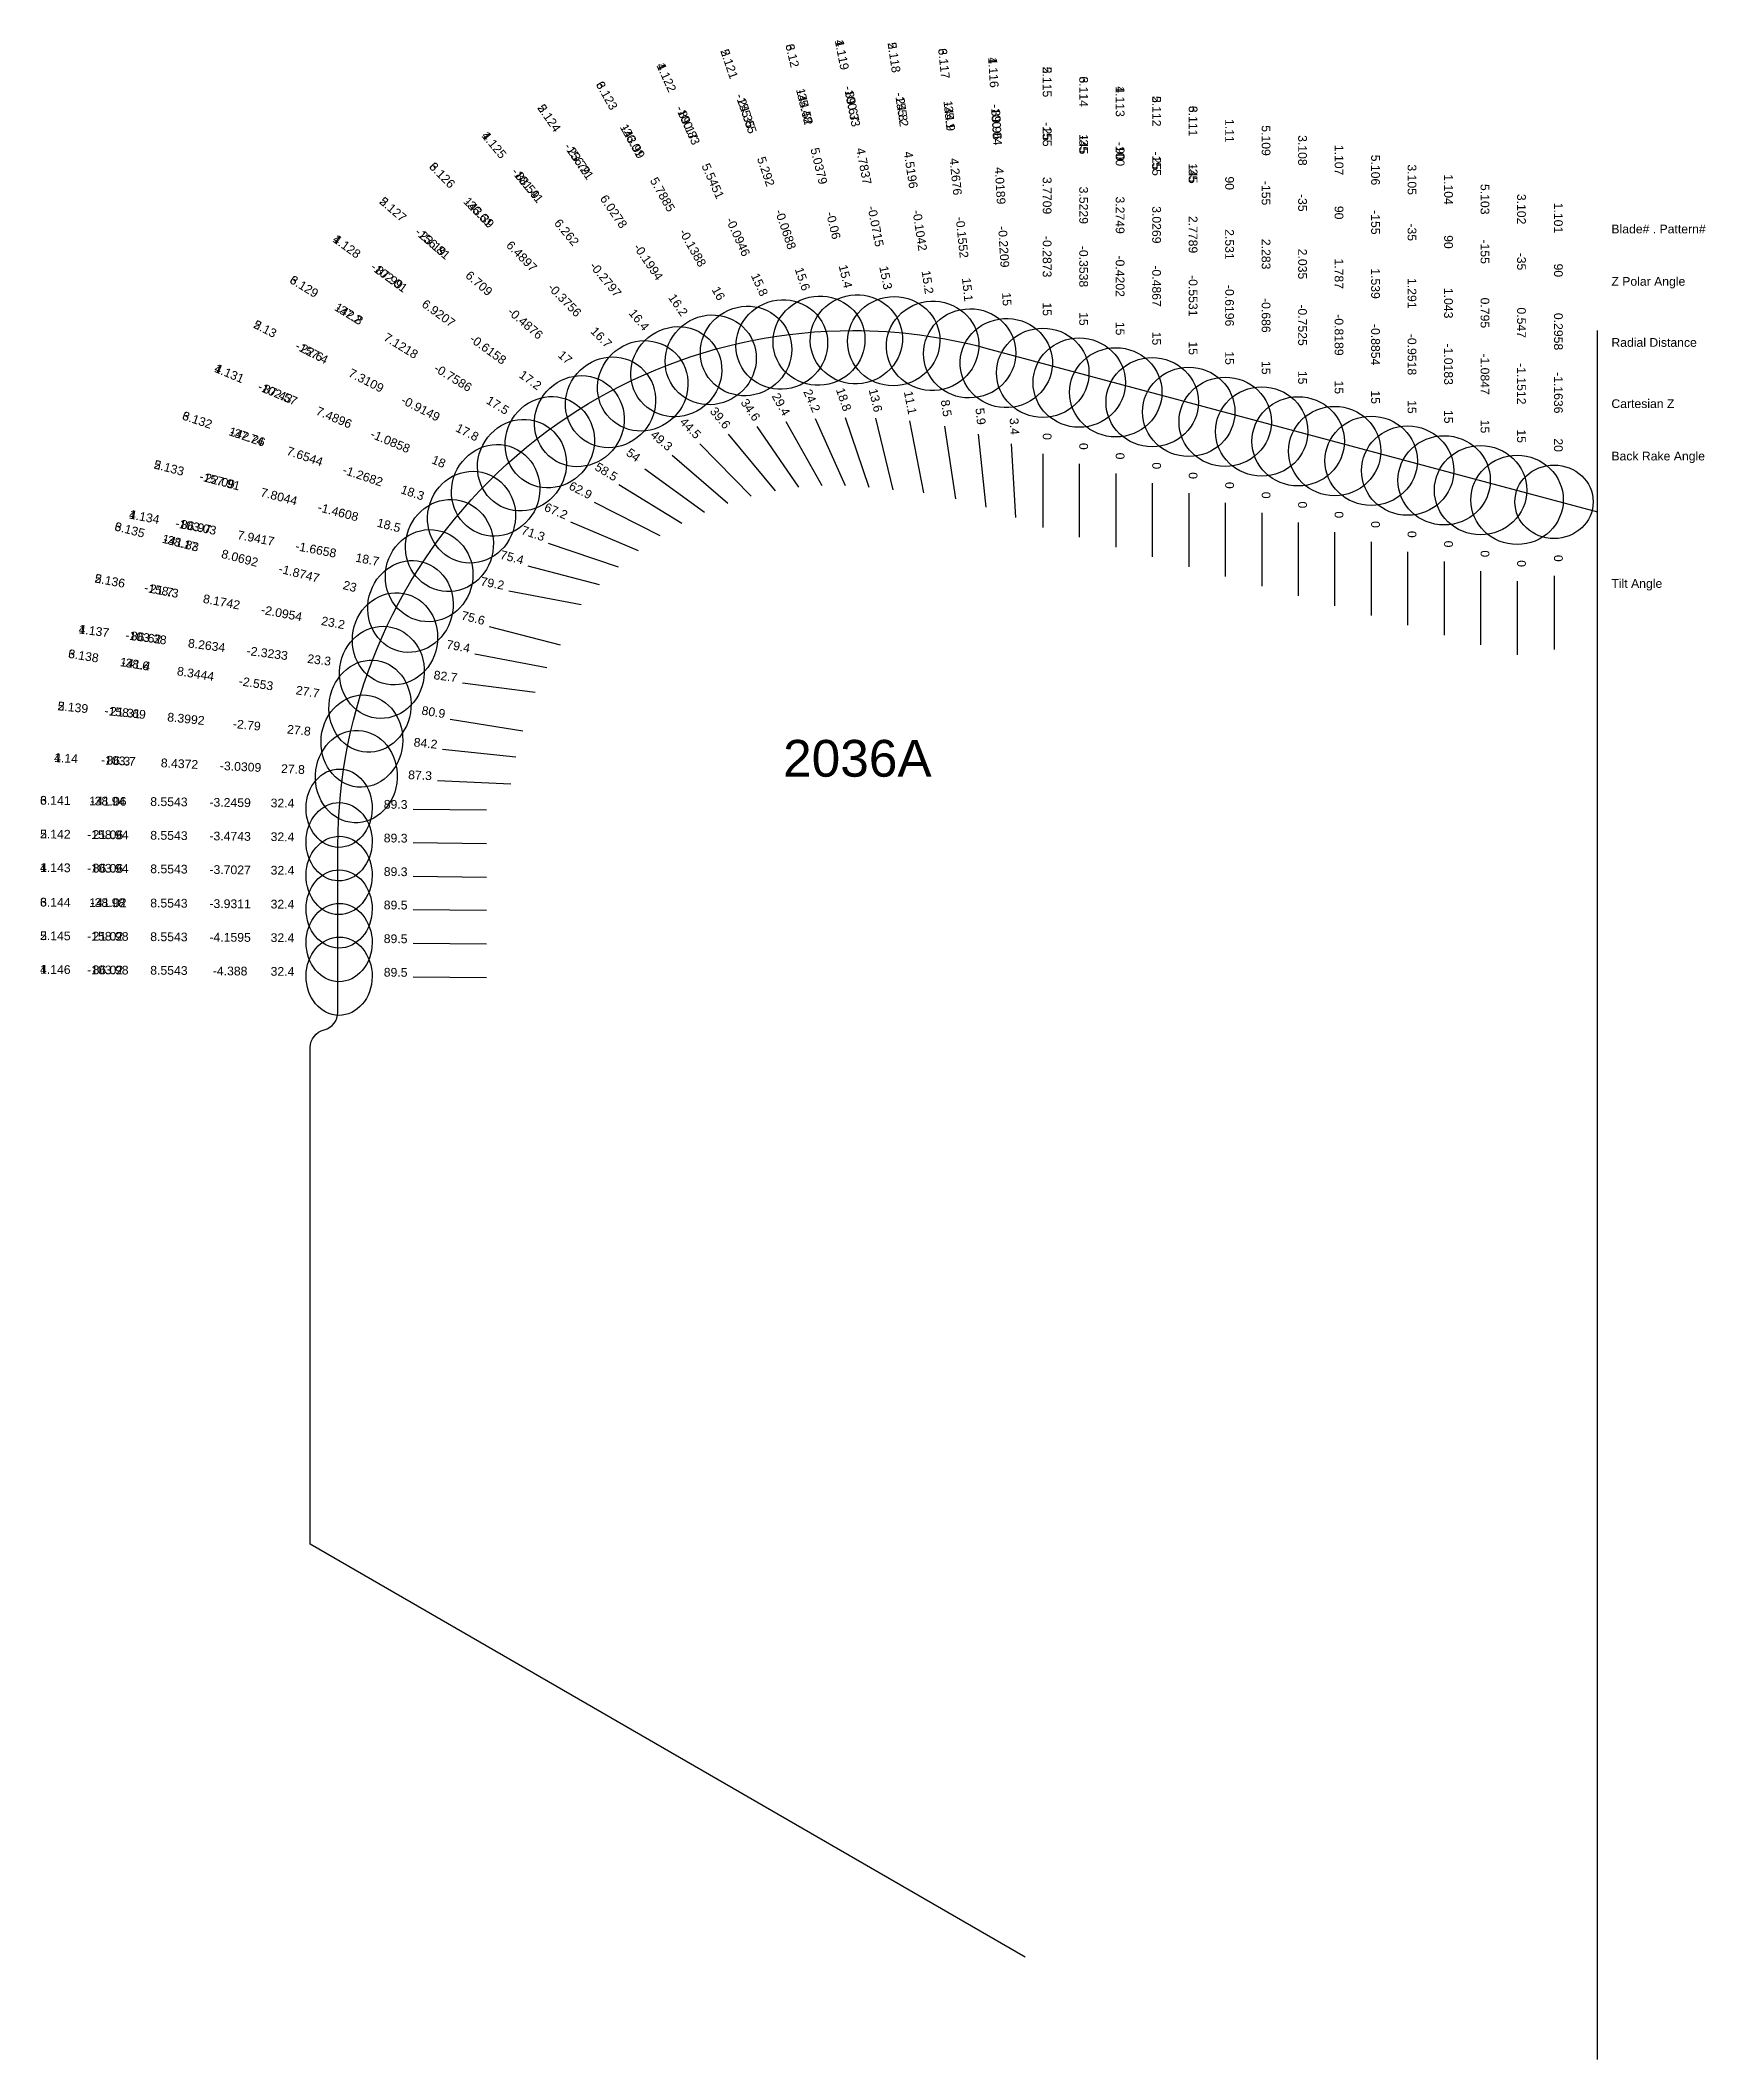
# Model space of a CAD drawing. Header units: inches. Extents: x 25.4 to 36.7, y 6.3 to 20.
import ezdxf
from ezdxf.enums import TextEntityAlignment as Align

# ---------------------------------------------------------------- set-up
doc = ezdxf.new("R2010")
doc.units = ezdxf.units.IN
doc.header["$MEASUREMENT"] = 0
for name, color, linetype, true_color in [('Blade_1', 30, 'Continuous', 0xff7f00), ('Blade_2', 7, 'Continuous', 0xcccc00), ('Blade_3', 7, 'Continuous', 0x00cc00), ('Blade_4', 7, 'Continuous', 0x00cccc), ('Blade_5', 7, 'Continuous', 0x0066cc), ('Blade_6', 190, 'Continuous', 0x7f00ff)]:
    doc.layers.add(name, color=color, linetype=linetype, true_color=true_color)
doc.styles.get("Standard").update_dxf_attribs({"font": 'arial.ttf'})

msp = doc.modelspace()

# ---------------------------------------------------------------- linework, layer by layer
at = {"color": 5}
msp.add_line((36, 6.25), (36, 18), dxfattribs=at)
msp.add_lwpolyline([(32.109, 6.947), (27.25, 9.752), (27.25, 13.127, -0.341999), (27.344, 13.248, 0.341999), (27.438, 13.369), (27.438, 14.5, -0.414214), (30.938, 18, -0.065543), (31.843, 17.881), (36, 16.767)], format="xyb")
at = {"layer": 'Blade_1'}
for p, q in [((30.09, 17.296), (30.409, 16.91)), ((30.681, 17.402), (30.886, 16.947)), ((31.323, 17.387), (31.419, 16.897)), ((32.014, 17.229), (32.043, 16.729)), ((29.525, 17.06), (29.93, 16.766)), ((32.725, 17.028), (32.725, 16.528)), ((33.469, 16.829), (33.469, 16.329)), ((29.019, 16.7), (29.479, 16.506)), ((34.213, 16.63), (34.213, 16.13)), ((34.957, 16.43), (34.957, 15.93)), ((35.704, 16.333), (35.704, 15.833)), ((28.6, 16.231), (29.091, 16.138)), ((28.284, 15.606), (28.779, 15.542)), ((28.114, 14.943), (28.613, 14.919)), ((27.949, 14.291), (28.449, 14.286)), ((27.949, 13.608), (28.449, 13.604))]:
    msp.add_line(p, q, dxfattribs=at)
for centre, major_axis, ratio in [((30.455, 17.905), (0.286, 0.129), 0.962352), ((31.216, 17.928), (0.308, 0.061), 0.96468), ((29.738, 17.72), (0.242, 0.2), 0.959071), ((31.981, 17.779), (0.313, 0.019), 0.965812), ((32.725, 17.58), (0.314, 0), 0.965926), ((29.079, 17.384), (0.185, 0.254), 0.955091), ((33.469, 17.38), (0.314, 0), 0.965926), ((34.213, 17.181), (0.314, 0), 0.965926), ((28.51, 16.914), (0.122, 0.289), 0.950927), ((34.957, 16.982), (0.314, 0), 0.965926), ((35.704, 16.836), (0.266, 0), 0.939693), ((28.058, 16.334), (0.059, 0.308), 0.947135), ((27.737, 15.677), (0.04, 0.311), 0.91854), ((27.563, 14.969), (0.015, 0.314), 0.884343), ((27.446, 14.297), (0.003, 0.266), 0.844705), ((27.446, 13.612), (0.002, 0.266), 0.844336)]:
    msp.add_ellipse(centre, major_axis=major_axis, ratio=ratio, dxfattribs=at)
at = {"layer": 'Blade_2'}
for p, q in [((30.285, 17.347), (30.569, 16.935)), ((30.886, 17.409), (31.047, 16.936)), ((31.562, 17.35), (31.635, 16.856)), ((29.709, 17.153), (30.088, 16.827)), ((32.229, 17.161), (32.229, 16.661)), ((32.973, 16.962), (32.973, 16.462)), ((29.18, 16.834), (29.625, 16.606)), ((28.729, 16.4), (29.213, 16.274)), ((28.368, 15.803), (28.859, 15.71)), ((28.149, 15.154), (28.647, 15.104)), ((27.949, 14.52), (28.449, 14.514)), ((27.949, 13.836), (28.449, 13.832))]:
    msp.add_line(p, q, dxfattribs=at)
for centre, major_axis, ratio in [((30.708, 17.931), (0.297, 0.101), 0.96327), ((29.972, 17.801), (0.258, 0.178), 0.960258), ((31.48, 17.896), (0.311, 0.046), 0.965207), ((32.229, 17.713), (0.314, 0), 0.965926), ((29.291, 17.512), (0.205, 0.238), 0.956455), ((32.973, 17.513), (0.314, 0), 0.965926), ((28.689, 17.085), (0.143, 0.28), 0.952258), ((28.196, 16.539), (0.079, 0.304), 0.948211), ((27.826, 15.905), (0.058, 0.309), 0.919158), ((27.601, 15.21), (0.032, 0.312), 0.884446), ((27.446, 14.526), (0.003, 0.266), 0.844705), ((27.446, 13.841), (0.002, 0.266), 0.844336)]:
    msp.add_ellipse(centre, major_axis=major_axis, ratio=ratio, dxfattribs=at)
at = {"layer": 'Blade_3'}
for p, q in [((30.483, 17.381), (30.728, 16.946)), ((31.092, 17.404), (31.209, 16.918)), ((31.789, 17.296), (31.841, 16.799)), ((29.897, 17.231), (30.247, 16.874)), ((32.477, 17.095), (32.477, 16.595)), ((29.348, 16.953), (29.775, 16.692)), ((33.221, 16.895), (33.221, 16.395)), ((33.965, 16.696), (33.965, 16.196)), ((28.868, 16.555), (29.342, 16.395)), ((34.709, 16.497), (34.709, 15.997)), ((35.453, 16.297), (35.453, 15.797)), ((28.465, 15.988), (28.949, 15.864)), ((28.2, 15.36), (28.694, 15.28)), ((27.949, 14.748), (28.449, 14.742)), ((27.949, 14.065), (28.449, 14.061))]:
    msp.add_line(p, q, dxfattribs=at)
for centre, major_axis, ratio in [((30.962, 17.94), (0.305, 0.074), 0.964041), ((30.212, 17.861), (0.273, 0.154), 0.961365), ((31.732, 17.845), (0.312, 0.032), 0.965577), ((29.51, 17.624), (0.224, 0.22), 0.957794), ((32.477, 17.646), (0.314, 0), 0.965926), ((33.221, 17.447), (0.314, 0), 0.965926), ((28.878, 17.241), (0.164, 0.268), 0.953715), ((33.965, 17.247), (0.314, 0), 0.965926), ((34.709, 17.048), (0.314, 0), 0.965926), ((35.453, 16.849), (0.314, 0), 0.965926), ((28.346, 16.732), (0.1, 0.297), 0.949597), ((27.931, 16.125), (0.078, 0.304), 0.920301), ((27.656, 15.447), (0.05, 0.31), 0.885166), ((27.446, 14.754), (0.003, 0.266), 0.844705), ((27.446, 14.069), (0.002, 0.266), 0.844336)]:
    msp.add_ellipse(centre, major_axis=major_axis, ratio=ratio, dxfattribs=at)
at = {"layer": 'Blade_4'}
for p, q in [((30.09, 17.296), (30.409, 16.91)), ((30.681, 17.402), (30.886, 16.947)), ((31.323, 17.387), (31.419, 16.897)), ((32.014, 17.229), (32.043, 16.729)), ((29.525, 17.06), (29.93, 16.766)), ((32.725, 17.028), (32.725, 16.528)), ((29.019, 16.7), (29.479, 16.506)), ((28.6, 16.231), (29.091, 16.138)), ((28.284, 15.606), (28.779, 15.542)), ((28.114, 14.943), (28.613, 14.919)), ((27.949, 14.291), (28.449, 14.286)), ((27.949, 13.608), (28.449, 13.604))]:
    msp.add_line(p, q, dxfattribs=at)
for centre, major_axis, ratio in [((30.455, 17.905), (0.286, 0.129), 0.962352), ((31.216, 17.928), (0.308, 0.061), 0.96468), ((29.738, 17.72), (0.242, 0.2), 0.959071), ((31.981, 17.779), (0.313, 0.019), 0.965812), ((32.725, 17.58), (0.314, 0), 0.965926), ((29.079, 17.384), (0.185, 0.254), 0.955091), ((28.51, 16.914), (0.122, 0.289), 0.950927), ((28.058, 16.334), (0.059, 0.308), 0.947135), ((27.737, 15.677), (0.04, 0.311), 0.91854), ((27.563, 14.969), (0.015, 0.314), 0.884343), ((27.446, 14.297), (0.003, 0.266), 0.844705), ((27.446, 13.612), (0.002, 0.266), 0.844336)]:
    msp.add_ellipse(centre, major_axis=major_axis, ratio=ratio, dxfattribs=at)
at = {"layer": 'Blade_5'}
for p, q in [((30.285, 17.347), (30.569, 16.935)), ((30.886, 17.409), (31.047, 16.936)), ((31.562, 17.35), (31.635, 16.856)), ((29.709, 17.153), (30.088, 16.827)), ((32.229, 17.161), (32.229, 16.661)), ((32.973, 16.962), (32.973, 16.462)), ((29.18, 16.834), (29.625, 16.606)), ((33.717, 16.762), (33.717, 16.262)), ((34.461, 16.563), (34.461, 16.063)), ((28.729, 16.4), (29.213, 16.274)), ((35.205, 16.364), (35.205, 15.864)), ((28.368, 15.803), (28.859, 15.71)), ((28.149, 15.154), (28.647, 15.104)), ((27.949, 14.52), (28.449, 14.514)), ((27.949, 13.836), (28.449, 13.832))]:
    msp.add_line(p, q, dxfattribs=at)
for centre, major_axis, ratio in [((30.708, 17.931), (0.297, 0.101), 0.96327), ((29.972, 17.801), (0.258, 0.178), 0.960258), ((31.48, 17.896), (0.311, 0.046), 0.965207), ((32.229, 17.713), (0.314, 0), 0.965926), ((29.291, 17.512), (0.205, 0.238), 0.956455), ((32.973, 17.513), (0.314, 0), 0.965926), ((33.717, 17.314), (0.314, 0), 0.965926), ((28.689, 17.085), (0.143, 0.28), 0.952258), ((34.461, 17.115), (0.314, 0), 0.965926), ((35.205, 16.915), (0.314, 0), 0.965926), ((28.196, 16.539), (0.079, 0.304), 0.948211), ((27.826, 15.905), (0.058, 0.309), 0.919158), ((27.601, 15.21), (0.032, 0.312), 0.884446), ((27.446, 14.526), (0.003, 0.266), 0.844705), ((27.446, 13.841), (0.002, 0.266), 0.844336)]:
    msp.add_ellipse(centre, major_axis=major_axis, ratio=ratio, dxfattribs=at)
at = {"layer": 'Blade_6'}
for p, q in [((30.483, 17.381), (30.728, 16.946)), ((31.092, 17.404), (31.209, 16.918)), ((31.789, 17.296), (31.841, 16.799)), ((29.897, 17.231), (30.247, 16.874)), ((32.477, 17.095), (32.477, 16.595)), ((29.348, 16.953), (29.775, 16.692)), ((33.221, 16.895), (33.221, 16.395)), ((28.868, 16.555), (29.342, 16.395)), ((28.465, 15.988), (28.949, 15.864)), ((28.2, 15.36), (28.694, 15.28)), ((27.949, 14.748), (28.449, 14.742)), ((27.949, 14.065), (28.449, 14.061))]:
    msp.add_line(p, q, dxfattribs=at)
for centre, major_axis, ratio in [((30.962, 17.94), (0.305, 0.074), 0.964041), ((30.212, 17.861), (0.273, 0.154), 0.961365), ((31.732, 17.845), (0.312, 0.032), 0.965577), ((29.51, 17.624), (0.224, 0.22), 0.957794), ((32.477, 17.646), (0.314, 0), 0.965926), ((33.221, 17.447), (0.314, 0), 0.965926), ((28.878, 17.241), (0.164, 0.268), 0.953715), ((28.346, 16.732), (0.1, 0.297), 0.949597), ((27.931, 16.125), (0.078, 0.304), 0.920301), ((27.656, 15.447), (0.05, 0.31), 0.885166), ((27.446, 14.754), (0.003, 0.266), 0.844705), ((27.446, 14.069), (0.002, 0.266), 0.844336)]:
    msp.add_ellipse(centre, major_axis=major_axis, ratio=ratio, dxfattribs=at)

# ---------------------------------------------------------------- texts
for s, height, p in [('Blade# . Pattern#', 0.05937, (36.094, 18.69)), ('Z Polar Angle', 0.05937, (36.094, 18.334)), ('Radial Distance', 0.05937, (36.094, 17.919)), ('Cartesian Z', 0.05937, (36.094, 17.503)), ('Back Rake Angle', 0.05937, (36.094, 17.147)), ('Tilt Angle', 0.0594, (36.094, 16.281))]:
    msp.add_text(s, height=height).set_placement(p, align=Align.MIDDLE_LEFT)
at = {"layer": 'Blade_1'}
for s, rotation, p in [('1.119', 281.1116, (30.835, 19.868)), ('1.122', 294.2319, (29.644, 19.708)), ('1.116', 273.3963, (31.864, 19.752)), ('89.67', 281.1116, (30.904, 19.518)), ('1.113', 270, (32.725, 19.556)), ('89.17', 294.2319, (29.79, 19.383)), ('89.96', 273.3963, (31.885, 19.397)), ('1.125', 309.6333, (28.477, 19.242)), ('1.11', 270, (33.469, 19.357)), ('4.7837', 281.1116, (30.984, 19.111)), ('90', 270, (32.725, 19.2)), ('1.107', 270, (34.213, 19.158)), ('88.59', 309.6333, (28.704, 18.968)), ('5.5451', 294.2319, (29.96, 19.004)), ('4.0189', 273.3963, (31.91, 18.982)), ('90', 270, (33.469, 19.001)), ('1.104', 270, (34.957, 18.958)), ('-0.0715', 281.1116, (31.064, 18.703)), ('3.2749', 270, (32.725, 18.784)), ('90', 270, (34.213, 18.801)), ('1.101', 270, (35.704, 18.765)), ('6.262', 309.6333, (28.97, 18.648)), ('-0.0946', 294.2319, (30.131, 18.625)), ('-0.2209', 273.3963, (31.934, 18.567)), ('2.531', 270, (33.469, 18.585)), ('1.128', 323.9696, (27.481, 18.547)), ('90', 270, (34.957, 18.602)), ('87.99', 323.9696, (27.769, 18.337)), ('-0.2797', 309.6333, (29.235, 18.328)), ('15.3', 281.1116, (31.133, 18.353)), ('-0.4202', 270, (32.725, 18.369)), ('1.787', 270, (34.213, 18.386)), ('90', 270, (35.704, 18.409)), ('15.8', 294.2319, (30.277, 18.3)), ('15', 273.3963, (31.955, 18.211)), ('-0.6196', 270, (33.469, 18.169)), ('1.043', 270, (34.957, 18.186)), ('6.9207', 323.9696, (28.105, 18.093)), ('16.4', 309.6333, (29.462, 18.054)), ('0.2958', 270, (35.704, 17.993)), ('15', 270, (32.725, 18.013)), ('-0.8189', 270, (34.213, 17.97)), ('-0.6158', 323.9696, (28.441, 17.848)), ('15', 270, (33.469, 17.813)), ('-1.0183', 270, (34.957, 17.771)), ('1.131', 337.164, (26.689, 17.681)), ('17.2', 323.9696, (28.729, 17.639)), ('-1.1636', 270, (35.704, 17.577)), ('87.43', 337.164, (27.017, 17.543)), ('24.2', 294.2319, (30.633, 17.511)), ('11.1', 281.1116, (31.3, 17.504)), ('15', 270, (34.213, 17.614)), ('7.4896', 337.164, (27.4, 17.382)), ('39.6', 309.6333, (30.014, 17.387)), ('15', 270, (34.957, 17.414)), ('-1.0858', 337.164, (27.783, 17.22)), ('3.4', 273.3963, (32.007, 17.347)), ('54', 323.9696, (29.429, 17.13)), ('0', 270, (32.725, 17.147)), ('20', 270, (35.704, 17.221)), ('18', 337.164, (28.112, 17.082)), ('0', 270, (33.469, 16.948)), ('1.134', 349.22, (26.117, 16.704)), ('67.2', 337.164, (28.909, 16.746)), ('0', 270, (34.213, 16.748)), ('86.97', 349.22, (26.467, 16.637)), ('7.9417', 349.22, (26.875, 16.56)), ('-1.6658', 349.22, (27.283, 16.482)), ('18.7', 349.22, (27.633, 16.415)), ('0', 270, (34.957, 16.549)), ('0', 270, (35.704, 16.452)), ('79.2', 349.22, (28.483, 16.253)), ('1.137', 352.6552, (25.776, 15.929)), ('86.62', 352.6552, (26.13, 15.884)), ('8.2634', 352.6552, (26.542, 15.831)), ('-2.3233', 352.6552, (26.954, 15.778)), ('23.3', 352.6552, (27.307, 15.732)), ('82.7', 352.6552, (28.166, 15.621)), ('1.14', 357.2524, (25.589, 15.064)), ('86.3', 357.2524, (25.944, 15.047)), ('8.4372', 357.2524, (26.36, 15.027)), ('-3.0309', 357.2524, (26.775, 15.007)), ('27.8', 357.2524, (27.131, 14.99)), ('87.3', 357.2524, (27.995, 14.948)), ('1.143', 359.3319, (25.517, 14.32)), ('86.06', 359.3319, (25.874, 14.316)), ('8.5543', 359.3319, (26.289, 14.311)), ('-3.7027', 359.3319, (26.705, 14.306)), ('32.4', 359.3319, (27.061, 14.302)), ('89.3', 359.3319, (27.83, 14.293)), ('1.146', 359.5236, (25.517, 13.628)), ('86.02', 359.5236, (25.874, 13.625)), ('8.5543', 359.5236, (26.289, 13.622)), ('-4.388', 359.5236, (26.705, 13.618)), ('32.4', 359.5236, (27.061, 13.615)), ('89.5', 359.5236, (27.83, 13.609))]:
    msp.add_text(s, height=0.0594, rotation=rotation, dxfattribs=at).set_placement(p, align=Align.CENTER)
at = {"layer": 'Blade_2'}
for s, rotation, p in [('2.121', 288.82, (30.07, 19.802)), ('2.118', 278.4805, (31.189, 19.851)), ('2.115', 270, (32.229, 19.689)), ('2.124', 304.6026, (28.85, 19.427)), ('24.35', 288.82, (30.185, 19.465)), ('24.8', 278.4805, (31.241, 19.498)), ('2.112', 270, (32.973, 19.49)), ('25', 270, (32.229, 19.333)), ('23.79', 304.6026, (29.052, 19.134)), ('4.5196', 278.4805, (31.303, 19.087)), ('5.292', 288.82, (30.319, 19.071)), ('25', 270, (32.973, 19.134)), ('3.7709', 270, (32.229, 18.917)), ('2.127', 319.2935, (27.793, 18.801)), ('6.0278', 304.6026, (29.288, 18.792)), ('-0.0688', 288.82, (30.453, 18.678)), ('-0.1042', 278.4805, (31.364, 18.676)), ('3.0269', 270, (32.973, 18.718)), ('23.19', 319.2935, (28.063, 18.569)), ('-0.1994', 304.6026, (29.524, 18.45)), ('-0.2873', 270, (32.229, 18.502)), ('6.709', 319.2935, (28.378, 18.298)), ('15.6', 288.82, (30.568, 18.341)), ('15.2', 278.4805, (31.417, 18.324)), ('-0.4867', 270, (32.973, 18.302)), ('-0.4876', 319.2935, (28.693, 18.027)), ('16.2', 304.6026, (29.726, 18.157)), ('15', 270, (32.229, 18.145)), ('2.13', 332.9035, (26.93, 17.985)), ('15', 270, (32.973, 17.946)), ('22.6', 332.9035, (27.247, 17.823)), ('17', 319.2935, (28.963, 17.795)), ('7.3109', 332.9035, (27.617, 17.634)), ('18.8', 288.82, (30.848, 17.522)), ('-0.9149', 332.9035, (27.987, 17.444)), ('34.6', 304.6026, (30.218, 17.444)), ('8.5', 278.4805, (31.544, 17.468)), ('17.8', 332.9035, (28.304, 17.282)), ('49.3', 319.2935, (29.619, 17.23)), ('0', 270, (32.229, 17.28)), ('2.133', 345.3819, (26.283, 17.038)), ('22.09', 345.3819, (26.628, 16.948)), ('0', 270, (32.973, 17.081)), ('7.8044', 345.3819, (27.03, 16.843)), ('62.9', 332.9035, (29.074, 16.888)), ('-1.4608', 345.3819, (27.432, 16.738)), ('18.5', 345.3819, (27.777, 16.648)), ('75.4', 345.3819, (28.614, 16.43)), ('2.136', 349.3599, (25.883, 16.27)), ('21.7', 349.3599, (26.233, 16.204)), ('8.1742', 349.3599, (26.642, 16.127)), ('-2.0954', 349.3599, (27.05, 16.05)), ('23.2', 349.3599, (27.4, 15.985)), ('79.4', 349.3599, (28.251, 15.825)), ('2.139', 354.1942, (25.634, 15.41)), ('21.31', 354.1942, (25.989, 15.374)), ('8.3992', 354.1942, (26.402, 15.332)), ('-2.79', 354.1942, (26.816, 15.29)), ('27.8', 354.1942, (27.17, 15.254)), ('84.2', 354.1942, (28.031, 15.166)), ('2.142', 359.3319, (25.517, 14.548)), ('21.06', 359.3319, (25.874, 14.544)), ('8.5543', 359.3319, (26.289, 14.539)), ('-3.4743', 359.3319, (26.705, 14.534)), ('32.4', 359.3319, (27.061, 14.53)), ('89.3', 359.3319, (27.83, 14.521)), ('2.145', 359.5236, (25.517, 13.857)), ('21.02', 359.5236, (25.874, 13.854)), ('8.5543', 359.5236, (26.289, 13.85)), ('-4.1595', 359.5236, (26.705, 13.847)), ('32.4', 359.5236, (27.061, 13.844)), ('89.5', 359.5236, (27.83, 13.837))]:
    msp.add_text(s, height=0.0594, rotation=rotation, dxfattribs=at).set_placement(p, align=Align.CENTER)
at = {"layer": 'Blade_3'}
for s, rotation, p in [('3.12', 283.5894, (30.498, 19.861)), ('3.117', 275.9303, (31.528, 19.811)), ('3.123', 299.4463, (29.24, 19.582)), ('-35.48', 283.5894, (30.581, 19.515)), ('3.114', 270, (32.477, 19.623)), ('-35.1', 275.9303, (31.565, 19.456)), ('3.111', 270, (33.221, 19.423)), ('-36.01', 299.4463, (29.415, 19.272)), ('5.0379', 283.5894, (30.679, 19.111)), ('-35', 270, (32.477, 19.266)), ('3.108', 270, (33.965, 19.224)), ('3.126', 314.4733, (28.126, 19.035)), ('4.2676', 275.9303, (31.608, 19.043)), ('-35', 270, (33.221, 19.067)), ('3.105', 270, (34.709, 19.025)), ('5.7885', 299.4463, (29.619, 18.91)), ('3.5229', 270, (32.477, 18.851)), ('-36.61', 314.4733, (28.375, 18.781)), ('-0.06', 283.5894, (30.777, 18.707)), ('-35', 270, (33.965, 18.868)), ('3.102', 270, (35.453, 18.825)), ('-0.1388', 299.4463, (29.824, 18.548)), ('-0.1552', 275.9303, (31.651, 18.63)), ('2.7789', 270, (33.221, 18.652)), ('-35', 270, (34.709, 18.668)), ('6.4897', 314.4733, (28.666, 18.484)), ('-0.3538', 270, (32.477, 18.435)), ('2.035', 270, (33.965, 18.452)), ('-35', 270, (35.453, 18.469)), ('15.4', 283.5894, (30.86, 18.361)), ('3.129', 328.5092, (27.193, 18.274)), ('-0.3756', 314.4733, (28.958, 18.187)), ('16', 299.4463, (29.999, 18.238)), ('15.1', 275.9303, (31.688, 18.275)), ('-0.5531', 270, (33.221, 18.236)), ('1.291', 270, (34.709, 18.253)), ('-37.2', 328.5092, (27.497, 18.088)), ('15', 270, (32.477, 18.079)), ('-0.7525', 270, (33.965, 18.037)), ('0.547', 270, (35.453, 18.053)), ('7.1218', 328.5092, (27.851, 17.871)), ('16.7', 314.4733, (29.207, 17.933)), ('15', 270, (33.221, 17.88)), ('-0.9518', 270, (34.709, 17.837)), ('-0.7586', 328.5092, (28.205, 17.654)), ('15', 270, (33.965, 17.68)), ('-1.1512', 270, (35.453, 17.638)), ('29.4', 299.4463, (30.424, 17.484)), ('13.6', 283.5894, (31.064, 17.519)), ('3.132', 341.3382, (26.473, 17.364)), ('17.5', 328.5092, (28.509, 17.467)), ('5.9', 275.9303, (31.777, 17.414)), ('15', 270, (34.709, 17.481)), ('-37.74', 341.3382, (26.811, 17.25)), ('44.5', 314.4733, (29.813, 17.316)), ('15', 270, (35.453, 17.282)), ('7.6544', 341.3382, (27.204, 17.117)), ('0', 270, (32.477, 17.213)), ('-1.2682', 341.3382, (27.598, 16.984)), ('58.5', 328.5092, (29.247, 17.015)), ('0', 270, (33.221, 17.014)), ('18.3', 341.3382, (27.936, 16.87)), ('0', 270, (33.965, 16.815)), ('3.135', 345.6052, (26.016, 16.617)), ('-38.17', 345.6052, (26.361, 16.528)), ('71.3', 341.3382, (28.756, 16.593)), ('0', 270, (34.709, 16.615)), ('8.0692', 345.6052, (26.764, 16.425)), ('-1.8747', 345.6052, (27.167, 16.321)), ('0', 270, (35.453, 16.416)), ('23', 345.6052, (27.512, 16.233)), ('75.6', 345.6052, (28.35, 16.018)), ('3.138', 350.8854, (25.704, 15.76)), ('-38.6', 350.8854, (26.056, 15.704)), ('8.3444', 350.8854, (26.466, 15.638)), ('-2.553', 350.8854, (26.877, 15.572)), ('27.7', 350.8854, (27.228, 15.516)), ('80.9', 350.8854, (28.083, 15.378)), ('3.141', 359.3319, (25.517, 14.777)), ('-38.94', 359.3319, (25.874, 14.772)), ('8.5543', 359.3319, (26.289, 14.768)), ('-3.2459', 359.3319, (26.705, 14.763)), ('32.4', 359.3319, (27.061, 14.759)), ('89.3', 359.3319, (27.83, 14.75)), ('3.144', 359.5236, (25.517, 14.085)), ('-38.98', 359.5236, (25.874, 14.082)), ('8.5543', 359.5236, (26.289, 14.079)), ('-3.9311', 359.5236, (26.705, 14.075)), ('32.4', 359.5236, (27.061, 14.072)), ('89.5', 359.5236, (27.83, 14.066))]:
    msp.add_text(s, height=0.0594, rotation=rotation, dxfattribs=at).set_placement(p, align=Align.CENTER)
at = {"layer": 'Blade_4'}
for s, rotation, p in [('4.119', 281.1116, (30.835, 19.868)), ('4.122', 294.2319, (29.644, 19.708)), ('4.116', 273.3963, (31.864, 19.752)), ('-100.33', 281.1116, (30.904, 19.518)), ('4.113', 270, (32.725, 19.556)), ('-100.83', 294.2319, (29.79, 19.383)), ('-100.04', 273.3963, (31.885, 19.397)), ('4.125', 309.6333, (28.477, 19.242)), ('4.7837', 281.1116, (30.984, 19.111)), ('-100', 270, (32.725, 19.2)), ('-101.41', 309.6333, (28.704, 18.968)), ('5.5451', 294.2319, (29.96, 19.004)), ('4.0189', 273.3963, (31.91, 18.982)), ('-0.0715', 281.1116, (31.064, 18.703)), ('3.2749', 270, (32.725, 18.784)), ('6.262', 309.6333, (28.97, 18.648)), ('-0.0946', 294.2319, (30.131, 18.625)), ('-0.2209', 273.3963, (31.934, 18.567)), ('4.128', 323.9696, (27.481, 18.547)), ('-102.01', 323.9696, (27.769, 18.337)), ('-0.2797', 309.6333, (29.235, 18.328)), ('15.3', 281.1116, (31.133, 18.353)), ('-0.4202', 270, (32.725, 18.369)), ('15.8', 294.2319, (30.277, 18.3)), ('15', 273.3963, (31.955, 18.211)), ('6.9207', 323.9696, (28.105, 18.093)), ('16.4', 309.6333, (29.462, 18.054)), ('15', 270, (32.725, 18.013)), ('-0.6158', 323.9696, (28.441, 17.848)), ('4.131', 337.164, (26.689, 17.681)), ('17.2', 323.9696, (28.729, 17.639)), ('-102.57', 337.164, (27.017, 17.543)), ('24.2', 294.2319, (30.633, 17.511)), ('11.1', 281.1116, (31.3, 17.504)), ('7.4896', 337.164, (27.4, 17.382)), ('39.6', 309.6333, (30.014, 17.387)), ('-1.0858', 337.164, (27.783, 17.22)), ('3.4', 273.3963, (32.007, 17.347)), ('54', 323.9696, (29.429, 17.13)), ('0', 270, (32.725, 17.147)), ('18', 337.164, (28.112, 17.082)), ('4.134', 349.22, (26.117, 16.704)), ('67.2', 337.164, (28.909, 16.746)), ('-103.03', 349.22, (26.467, 16.637)), ('7.9417', 349.22, (26.875, 16.56)), ('-1.6658', 349.22, (27.283, 16.482)), ('18.7', 349.22, (27.633, 16.415)), ('79.2', 349.22, (28.483, 16.253)), ('4.137', 352.6552, (25.776, 15.929)), ('-103.38', 352.6552, (26.13, 15.884)), ('8.2634', 352.6552, (26.542, 15.831)), ('-2.3233', 352.6552, (26.954, 15.778)), ('23.3', 352.6552, (27.307, 15.732)), ('82.7', 352.6552, (28.166, 15.621)), ('4.14', 357.2524, (25.589, 15.064)), ('-103.7', 357.2524, (25.944, 15.047)), ('8.4372', 357.2524, (26.36, 15.027)), ('-3.0309', 357.2524, (26.775, 15.007)), ('27.8', 357.2524, (27.131, 14.99)), ('87.3', 357.2524, (27.995, 14.948)), ('4.143', 359.3319, (25.517, 14.32)), ('-103.94', 359.3319, (25.874, 14.316)), ('8.5543', 359.3319, (26.289, 14.311)), ('-3.7027', 359.3319, (26.705, 14.306)), ('32.4', 359.3319, (27.061, 14.302)), ('89.3', 359.3319, (27.83, 14.293)), ('4.146', 359.5236, (25.517, 13.628)), ('-103.98', 359.5236, (25.874, 13.625)), ('8.5543', 359.5236, (26.289, 13.622)), ('-4.388', 359.5236, (26.705, 13.618)), ('32.4', 359.5236, (27.061, 13.615)), ('89.5', 359.5236, (27.83, 13.609))]:
    msp.add_text(s, height=0.0594, rotation=rotation, dxfattribs=at).set_placement(p, align=Align.CENTER)
at = {"layer": 'Blade_5'}
for s, rotation, p in [('5.121', 288.82, (30.07, 19.802)), ('5.118', 278.4805, (31.189, 19.851)), ('5.115', 270, (32.229, 19.689)), ('5.124', 304.6026, (28.85, 19.427)), ('-155.65', 288.82, (30.185, 19.465)), ('-155.2', 278.4805, (31.241, 19.498)), ('5.112', 270, (32.973, 19.49)), ('-155', 270, (32.229, 19.333)), ('5.109', 270, (33.717, 19.291)), ('-156.21', 304.6026, (29.052, 19.134)), ('4.5196', 278.4805, (31.303, 19.087)), ('-155', 270, (32.973, 19.134)), ('5.292', 288.82, (30.319, 19.071)), ('5.106', 270, (34.461, 19.091)), ('3.7709', 270, (32.229, 18.917)), ('-155', 270, (33.717, 18.934)), ('5.103', 270, (35.205, 18.892)), ('5.127', 319.2935, (27.793, 18.801)), ('6.0278', 304.6026, (29.288, 18.792)), ('-0.0688', 288.82, (30.453, 18.678)), ('-0.1042', 278.4805, (31.364, 18.676)), ('3.0269', 270, (32.973, 18.718)), ('-155', 270, (34.461, 18.735)), ('-156.81', 319.2935, (28.063, 18.569)), ('-0.1994', 304.6026, (29.524, 18.45)), ('-0.2873', 270, (32.229, 18.502)), ('2.283', 270, (33.717, 18.519)), ('-155', 270, (35.205, 18.536)), ('6.709', 319.2935, (28.378, 18.298)), ('15.6', 288.82, (30.568, 18.341)), ('15.2', 278.4805, (31.417, 18.324)), ('-0.4867', 270, (32.973, 18.302)), ('1.539', 270, (34.461, 18.319)), ('-0.4876', 319.2935, (28.693, 18.027)), ('16.2', 304.6026, (29.726, 18.157)), ('15', 270, (32.229, 18.145)), ('-0.686', 270, (33.717, 18.103)), ('0.795', 270, (35.205, 18.12)), ('5.13', 332.9035, (26.93, 17.985)), ('15', 270, (32.973, 17.946)), ('-0.8854', 270, (34.461, 17.904)), ('-157.4', 332.9035, (27.247, 17.823)), ('17', 319.2935, (28.963, 17.795)), ('-1.0847', 270, (35.205, 17.704)), ('7.3109', 332.9035, (27.617, 17.634)), ('15', 270, (33.717, 17.747)), ('18.8', 288.82, (30.848, 17.522)), ('15', 270, (34.461, 17.547)), ('-0.9149', 332.9035, (27.987, 17.444)), ('34.6', 304.6026, (30.218, 17.444)), ('8.5', 278.4805, (31.544, 17.468)), ('17.8', 332.9035, (28.304, 17.282)), ('49.3', 319.2935, (29.619, 17.23)), ('0', 270, (32.229, 17.28)), ('15', 270, (35.205, 17.348)), ('5.133', 345.3819, (26.283, 17.038)), ('-157.91', 345.3819, (26.628, 16.948)), ('0', 270, (32.973, 17.081)), ('7.8044', 345.3819, (27.03, 16.843)), ('62.9', 332.9035, (29.074, 16.888)), ('0', 270, (33.717, 16.881)), ('-1.4608', 345.3819, (27.432, 16.738)), ('18.5', 345.3819, (27.777, 16.648)), ('0', 270, (34.461, 16.682)), ('75.4', 345.3819, (28.614, 16.43)), ('0', 270, (35.205, 16.483)), ('5.136', 349.3599, (25.883, 16.27)), ('-158.3', 349.3599, (26.233, 16.204)), ('8.1742', 349.3599, (26.642, 16.127)), ('-2.0954', 349.3599, (27.05, 16.05)), ('23.2', 349.3599, (27.4, 15.985)), ('79.4', 349.3599, (28.251, 15.825)), ('5.139', 354.1942, (25.634, 15.41)), ('-158.69', 354.1942, (25.989, 15.374)), ('8.3992', 354.1942, (26.402, 15.332)), ('-2.79', 354.1942, (26.816, 15.29)), ('27.8', 354.1942, (27.17, 15.254)), ('84.2', 354.1942, (28.031, 15.166)), ('5.142', 359.3319, (25.517, 14.548)), ('-158.94', 359.3319, (25.874, 14.544)), ('8.5543', 359.3319, (26.289, 14.539)), ('-3.4743', 359.3319, (26.705, 14.534)), ('32.4', 359.3319, (27.061, 14.53)), ('89.3', 359.3319, (27.83, 14.521)), ('5.145', 359.5236, (25.517, 13.857)), ('-158.98', 359.5236, (25.874, 13.854)), ('8.5543', 359.5236, (26.289, 13.85)), ('-4.1595', 359.5236, (26.705, 13.847)), ('32.4', 359.5236, (27.061, 13.844)), ('89.5', 359.5236, (27.83, 13.837))]:
    msp.add_text(s, height=0.0594, rotation=rotation, dxfattribs=at).set_placement(p, align=Align.CENTER)
at = {"layer": 'Blade_6'}
for s, rotation, p in [('6.12', 283.5894, (30.498, 19.861)), ('6.117', 275.9303, (31.528, 19.811)), ('6.123', 299.4463, (29.24, 19.582)), ('144.52', 283.5894, (30.581, 19.515)), ('6.114', 270, (32.477, 19.623)), ('144.9', 275.9303, (31.565, 19.456)), ('6.111', 270, (33.221, 19.423)), ('143.99', 299.4463, (29.415, 19.272)), ('5.0379', 283.5894, (30.679, 19.111)), ('145', 270, (32.477, 19.266)), ('6.126', 314.4733, (28.126, 19.035)), ('4.2676', 275.9303, (31.608, 19.043)), ('145', 270, (33.221, 19.067)), ('5.7885', 299.4463, (29.619, 18.91)), ('3.5229', 270, (32.477, 18.851)), ('143.39', 314.4733, (28.375, 18.781)), ('-0.06', 283.5894, (30.777, 18.707)), ('-0.1388', 299.4463, (29.824, 18.548)), ('-0.1552', 275.9303, (31.651, 18.63)), ('2.7789', 270, (33.221, 18.652)), ('6.4897', 314.4733, (28.666, 18.484)), ('-0.3538', 270, (32.477, 18.435)), ('15.4', 283.5894, (30.86, 18.361)), ('6.129', 328.5092, (27.193, 18.274)), ('-0.3756', 314.4733, (28.958, 18.187)), ('16', 299.4463, (29.999, 18.238)), ('15.1', 275.9303, (31.688, 18.275)), ('-0.5531', 270, (33.221, 18.236)), ('142.8', 328.5092, (27.497, 18.088)), ('15', 270, (32.477, 18.079)), ('7.1218', 328.5092, (27.851, 17.871)), ('16.7', 314.4733, (29.207, 17.933)), ('15', 270, (33.221, 17.88)), ('-0.7586', 328.5092, (28.205, 17.654)), ('29.4', 299.4463, (30.424, 17.484)), ('13.6', 283.5894, (31.064, 17.519)), ('6.132', 341.3382, (26.473, 17.364)), ('17.5', 328.5092, (28.509, 17.467)), ('5.9', 275.9303, (31.777, 17.414)), ('142.26', 341.3382, (26.811, 17.25)), ('44.5', 314.4733, (29.813, 17.316)), ('7.6544', 341.3382, (27.204, 17.117)), ('0', 270, (32.477, 17.213)), ('-1.2682', 341.3382, (27.598, 16.984)), ('58.5', 328.5092, (29.247, 17.015)), ('0', 270, (33.221, 17.014)), ('18.3', 341.3382, (27.936, 16.87)), ('6.135', 345.6052, (26.016, 16.617)), ('141.83', 345.6052, (26.361, 16.528)), ('71.3', 341.3382, (28.756, 16.593)), ('8.0692', 345.6052, (26.764, 16.425)), ('-1.8747', 345.6052, (27.167, 16.321)), ('23', 345.6052, (27.512, 16.233)), ('75.6', 345.6052, (28.35, 16.018)), ('6.138', 350.8854, (25.704, 15.76)), ('141.4', 350.8854, (26.056, 15.704)), ('8.3444', 350.8854, (26.466, 15.638)), ('-2.553', 350.8854, (26.877, 15.572)), ('27.7', 350.8854, (27.228, 15.516)), ('80.9', 350.8854, (28.083, 15.378)), ('6.141', 359.3319, (25.517, 14.777)), ('141.06', 359.3319, (25.874, 14.772)), ('8.5543', 359.3319, (26.289, 14.768)), ('-3.2459', 359.3319, (26.705, 14.763)), ('32.4', 359.3319, (27.061, 14.759)), ('89.3', 359.3319, (27.83, 14.75)), ('6.144', 359.5236, (25.517, 14.085)), ('141.02', 359.5236, (25.874, 14.082)), ('8.5543', 359.5236, (26.289, 14.079)), ('-3.9311', 359.5236, (26.705, 14.075)), ('32.4', 359.5236, (27.061, 14.072)), ('89.5', 359.5236, (27.83, 14.066))]:
    msp.add_text(s, height=0.0594, rotation=rotation, dxfattribs=at).set_placement(p, align=Align.CENTER)
at = {"layer": 'Blade_6', "insert": (30.464, 15.218), "char_height": 0.25, "attachment_point": 1}
msp.add_mtext_dynamic_manual_height_columns('{\\C7;2036A}', width=4.34735, gutter_width=0.297, heights=[0], dxfattribs=at)

doc.saveas('drawing.dxf')
